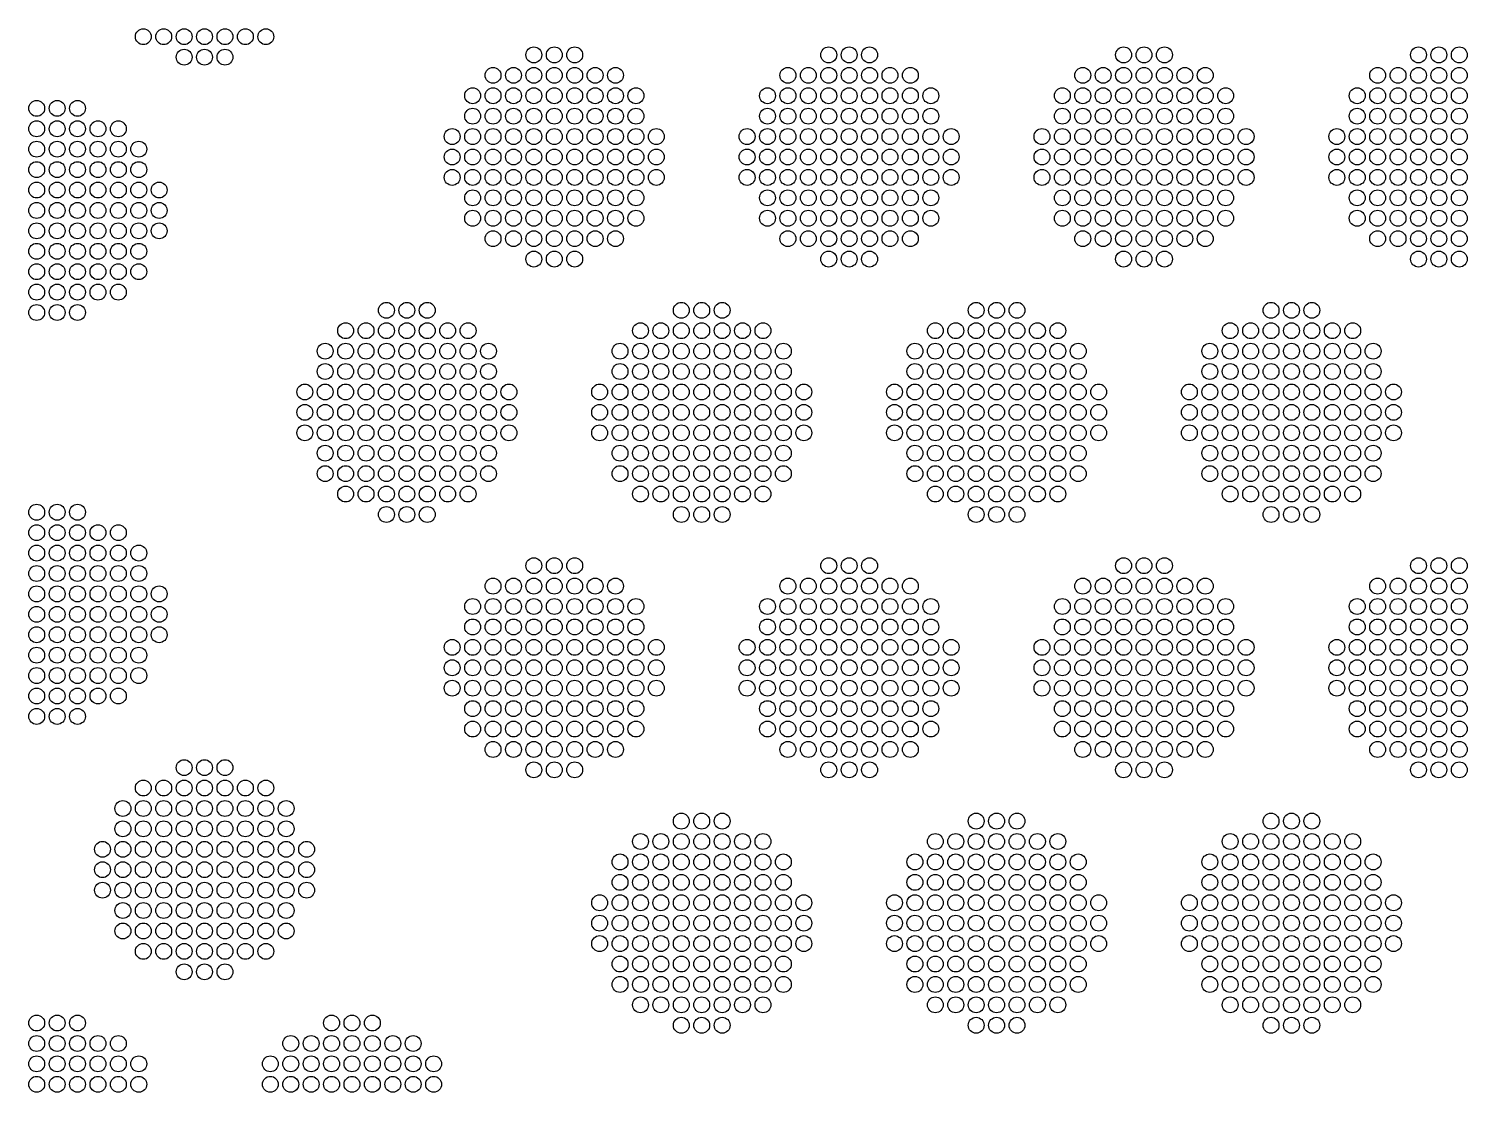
# Model space of a CAD drawing. Extents: x -49 to 54, y -38 to 38.
# Drawn here: x -23.31 to -16.97, y 23.71 to 28.4 of the extents above; entities that cross this region are included whole.
import ezdxf

# ---------------------------------------------------------------- set-up
doc = ezdxf.new("R2010")
doc.units = 0
doc.layers.add('LOWER_ELECTRODE', color=1, linetype='CONTINUOUS')

msp = doc.modelspace()

# ---------------------------------------------------------------- linework, layer by layer
at = {"layer": 'LOWER_ELECTRODE'}
for centre in [(-22.8084, 28.3618), (-22.7184, 28.3618), (-22.6284, 28.3618), (-22.5384, 28.3618), (-22.4484, 28.3618), (-22.3584, 28.3618), (-22.2684, 28.3618), (-22.6284, 28.2718), (-22.5384, 28.2718), (-22.4484, 28.2718), (-21.0865, 28.2816), (-20.9965, 28.2816), (-20.9065, 28.2816), (-19.7865, 28.2816), (-19.6965, 28.2816), (-19.6065, 28.2816), (-18.4865, 28.2816), (-18.3965, 28.2816), (-18.3065, 28.2816), (-17.1865, 28.2816), (-17.0965, 28.2816), (-17.0065, 28.2816), (-21.2665, 28.1916), (-21.1765, 28.1916), (-21.0865, 28.1916), (-20.9965, 28.1916), (-20.9065, 28.1916), (-20.8165, 28.1916), (-20.7265, 28.1916), (-19.9665, 28.1916), (-19.8765, 28.1916), (-19.7865, 28.1916), (-19.6965, 28.1916), (-19.6065, 28.1916), (-19.5165, 28.1916), (-19.4265, 28.1916), (-18.6665, 28.1916), (-18.5765, 28.1916), (-18.4865, 28.1916), (-18.3965, 28.1916), (-18.3065, 28.1916), (-18.2165, 28.1916), (-18.1265, 28.1916), (-17.3665, 28.1916), (-17.2765, 28.1916), (-17.1865, 28.1916), (-17.0965, 28.1916), (-17.0065, 28.1916), (-21.3565, 28.1016), (-21.2665, 28.1016), (-21.1765, 28.1016), (-21.0865, 28.1016), (-20.9965, 28.1016), (-20.9065, 28.1016), (-20.8165, 28.1016), (-20.7265, 28.1016), (-20.6365, 28.1016), (-20.0565, 28.1016), (-19.9665, 28.1016), (-19.8765, 28.1016), (-19.7865, 28.1016), (-19.6965, 28.1016), (-19.6065, 28.1016), (-19.5165, 28.1016), (-19.4265, 28.1016), (-19.3365, 28.1016), (-18.7565, 28.1016), (-18.6665, 28.1016), (-18.5765, 28.1016), (-18.4865, 28.1016), (-18.3965, 28.1016), (-18.3065, 28.1016), (-18.2165, 28.1016), (-18.1265, 28.1016), (-18.0365, 28.1016), (-17.4565, 28.1016), (-17.3665, 28.1016), (-17.2765, 28.1016), (-17.1865, 28.1016), (-17.0965, 28.1016), (-17.0065, 28.1016), (-23.2784, 28.046), (-23.1884, 28.046), (-23.0984, 28.046), (-21.3565, 28.0116), (-21.2665, 28.0116), (-21.1765, 28.0116), (-21.0865, 28.0116), (-20.9965, 28.0116), (-20.9065, 28.0116), (-20.8165, 28.0116), (-20.7265, 28.0116), (-20.6365, 28.0116), (-20.0565, 28.0116), (-19.9665, 28.0116), (-19.8765, 28.0116), (-19.7865, 28.0116), (-19.6965, 28.0116), (-19.6065, 28.0116), (-19.5165, 28.0116), (-19.4265, 28.0116), (-19.3365, 28.0116), (-18.7565, 28.0116), (-18.6665, 28.0116), (-18.5765, 28.0116), (-18.4865, 28.0116), (-18.3965, 28.0116), (-18.3065, 28.0116), (-18.2165, 28.0116), (-18.1265, 28.0116), (-18.0365, 28.0116), (-17.4565, 28.0116), (-17.3665, 28.0116), (-17.2765, 28.0116), (-17.1865, 28.0116), (-17.0965, 28.0116), (-17.0065, 28.0116), (-23.2784, 27.956), (-23.1884, 27.956), (-23.0984, 27.956), (-23.0084, 27.956), (-22.9184, 27.956), (-21.4465, 27.9216), (-21.3565, 27.9216), (-21.2665, 27.9216), (-21.1765, 27.9216), (-21.0865, 27.9216), (-20.9965, 27.9216), (-20.9065, 27.9216), (-20.8165, 27.9216), (-20.7265, 27.9216), (-20.6365, 27.9216), (-20.5465, 27.9216), (-20.1465, 27.9216), (-20.0565, 27.9216), (-19.9665, 27.9216), (-19.8765, 27.9216), (-19.7865, 27.9216), (-19.6965, 27.9216), (-19.6065, 27.9216), (-19.5165, 27.9216), (-19.4265, 27.9216), (-19.3365, 27.9216), (-19.2465, 27.9216), (-18.8465, 27.9216), (-18.7565, 27.9216), (-18.6665, 27.9216), (-18.5765, 27.9216), (-18.4865, 27.9216), (-18.3965, 27.9216), (-18.3065, 27.9216), (-18.2165, 27.9216), (-18.1265, 27.9216), (-18.0365, 27.9216), (-17.9465, 27.9216), (-17.5465, 27.9216), (-17.4565, 27.9216), (-17.3665, 27.9216), (-17.2765, 27.9216), (-17.1865, 27.9216), (-17.0965, 27.9216), (-17.0065, 27.9216), (-23.2784, 27.866), (-23.1884, 27.866), (-23.0984, 27.866), (-23.0084, 27.866), (-22.9184, 27.866), (-22.8284, 27.866), (-21.4465, 27.8316), (-21.3565, 27.8316), (-21.2665, 27.8316), (-21.1765, 27.8316), (-21.0865, 27.8316), (-20.9965, 27.8316), (-20.9065, 27.8316), (-20.8165, 27.8316), (-20.7265, 27.8316), (-20.6365, 27.8316), (-20.5465, 27.8316), (-20.1465, 27.8316), (-20.0565, 27.8316), (-19.9665, 27.8316), (-19.8765, 27.8316), (-19.7865, 27.8316), (-19.6965, 27.8316), (-19.6065, 27.8316), (-19.5165, 27.8316), (-19.4265, 27.8316), (-19.3365, 27.8316), (-19.2465, 27.8316), (-18.8465, 27.8316), (-18.7565, 27.8316), (-18.6665, 27.8316), (-18.5765, 27.8316), (-18.4865, 27.8316), (-18.3965, 27.8316), (-18.3065, 27.8316), (-18.2165, 27.8316), (-18.1265, 27.8316), (-18.0365, 27.8316), (-17.9465, 27.8316), (-17.5465, 27.8316), (-17.4565, 27.8316), (-17.3665, 27.8316), (-17.2765, 27.8316), (-17.1865, 27.8316), (-17.0965, 27.8316), (-17.0065, 27.8316), (-23.2784, 27.776), (-23.1884, 27.776), (-23.0984, 27.776), (-23.0084, 27.776), (-22.9184, 27.776), (-22.8284, 27.776), (-23.2784, 27.686), (-23.1884, 27.686), (-23.0984, 27.686), (-23.0084, 27.686), (-22.9184, 27.686), (-22.8284, 27.686), (-22.7384, 27.686), (-21.4465, 27.7416), (-21.3565, 27.7416), (-21.2665, 27.7416), (-21.1765, 27.7416), (-21.0865, 27.7416), (-20.9965, 27.7416), (-20.9065, 27.7416), (-20.8165, 27.7416), (-20.7265, 27.7416), (-20.6365, 27.7416), (-20.5465, 27.7416), (-20.1465, 27.7416), (-20.0565, 27.7416), (-19.9665, 27.7416), (-19.8765, 27.7416), (-19.7865, 27.7416), (-19.6965, 27.7416), (-19.6065, 27.7416), (-19.5165, 27.7416), (-19.4265, 27.7416), (-19.3365, 27.7416), (-19.2465, 27.7416), (-18.8465, 27.7416), (-18.7565, 27.7416), (-18.6665, 27.7416), (-18.5765, 27.7416), (-18.4865, 27.7416), (-18.3965, 27.7416), (-18.3065, 27.7416), (-18.2165, 27.7416), (-18.1265, 27.7416), (-18.0365, 27.7416), (-17.9465, 27.7416), (-17.5465, 27.7416), (-17.4565, 27.7416), (-17.3665, 27.7416), (-17.2765, 27.7416), (-17.1865, 27.7416), (-17.0965, 27.7416), (-17.0065, 27.7416), (-21.3565, 27.6516), (-21.2665, 27.6516), (-21.1765, 27.6516), (-21.0865, 27.6516), (-20.9965, 27.6516), (-20.9065, 27.6516), (-20.8165, 27.6516), (-20.7265, 27.6516), (-20.6365, 27.6516), (-20.0565, 27.6516), (-19.9665, 27.6516), (-19.8765, 27.6516), (-19.7865, 27.6516), (-19.6965, 27.6516), (-19.6065, 27.6516), (-19.5165, 27.6516), (-19.4265, 27.6516), (-19.3365, 27.6516), (-18.7565, 27.6516), (-18.6665, 27.6516), (-18.5765, 27.6516), (-18.4865, 27.6516), (-18.3965, 27.6516), (-18.3065, 27.6516), (-18.2165, 27.6516), (-18.1265, 27.6516), (-18.0365, 27.6516), (-17.4565, 27.6516), (-17.3665, 27.6516), (-17.2765, 27.6516), (-17.1865, 27.6516), (-17.0965, 27.6516), (-17.0065, 27.6516), (-23.2784, 27.596), (-23.1884, 27.596), (-23.0984, 27.596), (-23.0084, 27.596), (-22.9184, 27.596), (-22.8284, 27.596), (-22.7384, 27.596), (-21.3565, 27.5616), (-21.2665, 27.5616), (-21.1765, 27.5616), (-21.0865, 27.5616), (-20.9965, 27.5616), (-20.9065, 27.5616), (-20.8165, 27.5616), (-20.7265, 27.5616), (-20.6365, 27.5616), (-20.0565, 27.5616), (-19.9665, 27.5616), (-19.8765, 27.5616), (-19.7865, 27.5616), (-19.6965, 27.5616), (-19.6065, 27.5616), (-19.5165, 27.5616), (-19.4265, 27.5616), (-19.3365, 27.5616), (-18.7565, 27.5616), (-18.6665, 27.5616), (-18.5765, 27.5616), (-18.4865, 27.5616), (-18.3965, 27.5616), (-18.3065, 27.5616), (-18.2165, 27.5616), (-18.1265, 27.5616), (-18.0365, 27.5616), (-17.4565, 27.5616), (-17.3665, 27.5616), (-17.2765, 27.5616), (-17.1865, 27.5616), (-17.0965, 27.5616), (-17.0065, 27.5616), (-23.2784, 27.506), (-23.1884, 27.506), (-23.0984, 27.506), (-23.0084, 27.506), (-22.9184, 27.506), (-22.8284, 27.506), (-22.7384, 27.506), (-21.2665, 27.4716), (-21.1765, 27.4716), (-21.0865, 27.4716), (-20.9965, 27.4716), (-20.9065, 27.4716), (-20.8165, 27.4716), (-20.7265, 27.4716), (-19.9665, 27.4716), (-19.8765, 27.4716), (-19.7865, 27.4716), (-19.6965, 27.4716), (-19.6065, 27.4716), (-19.5165, 27.4716), (-19.4265, 27.4716), (-18.6665, 27.4716), (-18.5765, 27.4716), (-18.4865, 27.4716), (-18.3965, 27.4716), (-18.3065, 27.4716), (-18.2165, 27.4716), (-18.1265, 27.4716), (-17.3665, 27.4716), (-17.2765, 27.4716), (-17.1865, 27.4716), (-17.0965, 27.4716), (-17.0065, 27.4716), (-23.2784, 27.416), (-23.1884, 27.416), (-23.0984, 27.416), (-23.0084, 27.416), (-22.9184, 27.416), (-22.8284, 27.416), (-21.0865, 27.3816), (-20.9965, 27.3816), (-20.9065, 27.3816), (-19.7865, 27.3816), (-19.6965, 27.3816), (-19.6065, 27.3816), (-18.4865, 27.3816), (-18.3965, 27.3816), (-18.3065, 27.3816), (-17.1865, 27.3816), (-17.0965, 27.3816), (-17.0065, 27.3816), (-23.2784, 27.326), (-23.1884, 27.326), (-23.0984, 27.326), (-23.0084, 27.326), (-22.9184, 27.326), (-22.8284, 27.326), (-23.2784, 27.236), (-23.1884, 27.236), (-23.0984, 27.236), (-23.0084, 27.236), (-22.9184, 27.236), (-23.2784, 27.146), (-23.1884, 27.146), (-23.0984, 27.146), (-21.7365, 27.1558), (-21.6465, 27.1558), (-21.5565, 27.1558), (-20.4365, 27.1558), (-20.3465, 27.1558), (-20.2565, 27.1558), (-19.1365, 27.1558), (-19.0465, 27.1558), (-18.9565, 27.1558), (-17.8365, 27.1558), (-17.7465, 27.1558), (-17.6565, 27.1558), (-21.9165, 27.0658), (-21.8265, 27.0658), (-21.7365, 27.0658), (-21.6465, 27.0658), (-21.5565, 27.0658), (-21.4665, 27.0658), (-21.3765, 27.0658), (-20.6165, 27.0658), (-20.5265, 27.0658), (-20.4365, 27.0658), (-20.3465, 27.0658), (-20.2565, 27.0658), (-20.1665, 27.0658), (-20.0765, 27.0658), (-19.3165, 27.0658), (-19.2265, 27.0658), (-19.1365, 27.0658), (-19.0465, 27.0658), (-18.9565, 27.0658), (-18.8665, 27.0658), (-18.7765, 27.0658), (-18.0165, 27.0658), (-17.9265, 27.0658), (-17.8365, 27.0658), (-17.7465, 27.0658), (-17.6565, 27.0658), (-17.5665, 27.0658), (-17.4765, 27.0658), (-22.0065, 26.9758), (-21.9165, 26.9758), (-21.8265, 26.9758), (-21.7365, 26.9758), (-21.6465, 26.9758), (-21.5565, 26.9758), (-21.4665, 26.9758), (-21.3765, 26.9758), (-21.2865, 26.9758), (-20.7065, 26.9758), (-20.6165, 26.9758), (-20.5265, 26.9758), (-20.4365, 26.9758), (-20.3465, 26.9758), (-20.2565, 26.9758), (-20.1665, 26.9758), (-20.0765, 26.9758), (-19.9865, 26.9758), (-19.4065, 26.9758), (-19.3165, 26.9758), (-19.2265, 26.9758), (-19.1365, 26.9758), (-19.0465, 26.9758), (-18.9565, 26.9758), (-18.8665, 26.9758), (-18.7765, 26.9758), (-18.6865, 26.9758), (-18.1065, 26.9758), (-18.0165, 26.9758), (-17.9265, 26.9758), (-17.8365, 26.9758), (-17.7465, 26.9758), (-17.6565, 26.9758), (-17.5665, 26.9758), (-17.4765, 26.9758), (-17.3865, 26.9758), (-22.0065, 26.8858), (-21.9165, 26.8858), (-21.8265, 26.8858), (-21.7365, 26.8858), (-21.6465, 26.8858), (-21.5565, 26.8858), (-21.4665, 26.8858), (-21.3765, 26.8858), (-21.2865, 26.8858), (-20.7065, 26.8858), (-20.6165, 26.8858), (-20.5265, 26.8858), (-20.4365, 26.8858), (-20.3465, 26.8858), (-20.2565, 26.8858), (-20.1665, 26.8858), (-20.0765, 26.8858), (-19.9865, 26.8858), (-19.4065, 26.8858), (-19.3165, 26.8858), (-19.2265, 26.8858), (-19.1365, 26.8858), (-19.0465, 26.8858), (-18.9565, 26.8858), (-18.8665, 26.8858), (-18.7765, 26.8858), (-18.6865, 26.8858), (-18.1065, 26.8858), (-18.0165, 26.8858), (-17.9265, 26.8858), (-17.8365, 26.8858), (-17.7465, 26.8858), (-17.6565, 26.8858), (-17.5665, 26.8858), (-17.4765, 26.8858), (-17.3865, 26.8858), (-22.0965, 26.7958), (-22.0065, 26.7958), (-21.9165, 26.7958), (-21.8265, 26.7958), (-21.7365, 26.7958), (-21.6465, 26.7958), (-21.5565, 26.7958), (-21.4665, 26.7958), (-21.3765, 26.7958), (-21.2865, 26.7958), (-21.1965, 26.7958), (-20.7965, 26.7958), (-20.7065, 26.7958), (-20.6165, 26.7958), (-20.5265, 26.7958), (-20.4365, 26.7958), (-20.3465, 26.7958), (-20.2565, 26.7958), (-20.1665, 26.7958), (-20.0765, 26.7958), (-19.9865, 26.7958), (-19.8965, 26.7958), (-19.4965, 26.7958), (-19.4065, 26.7958), (-19.3165, 26.7958), (-19.2265, 26.7958), (-19.1365, 26.7958), (-19.0465, 26.7958), (-18.9565, 26.7958), (-18.8665, 26.7958), (-18.7765, 26.7958), (-18.6865, 26.7958), (-18.5965, 26.7958), (-18.1965, 26.7958), (-18.1065, 26.7958), (-18.0165, 26.7958), (-17.9265, 26.7958), (-17.8365, 26.7958), (-17.7465, 26.7958), (-17.6565, 26.7958), (-17.5665, 26.7958), (-17.4765, 26.7958), (-17.3865, 26.7958), (-17.2965, 26.7958), (-22.0965, 26.7058), (-22.0065, 26.7058), (-21.9165, 26.7058), (-21.8265, 26.7058), (-21.7365, 26.7058), (-21.6465, 26.7058), (-21.5565, 26.7058), (-21.4665, 26.7058), (-21.3765, 26.7058), (-21.2865, 26.7058), (-21.1965, 26.7058), (-20.7965, 26.7058), (-20.7065, 26.7058), (-20.6165, 26.7058), (-20.5265, 26.7058), (-20.4365, 26.7058), (-20.3465, 26.7058), (-20.2565, 26.7058), (-20.1665, 26.7058), (-20.0765, 26.7058), (-19.9865, 26.7058), (-19.8965, 26.7058), (-19.4965, 26.7058), (-19.4065, 26.7058), (-19.3165, 26.7058), (-19.2265, 26.7058), (-19.1365, 26.7058), (-19.0465, 26.7058), (-18.9565, 26.7058), (-18.8665, 26.7058), (-18.7765, 26.7058), (-18.6865, 26.7058), (-18.5965, 26.7058), (-18.1965, 26.7058), (-18.1065, 26.7058), (-18.0165, 26.7058), (-17.9265, 26.7058), (-17.8365, 26.7058), (-17.7465, 26.7058), (-17.6565, 26.7058), (-17.5665, 26.7058), (-17.4765, 26.7058), (-17.3865, 26.7058), (-17.2965, 26.7058), (-22.0965, 26.6158), (-22.0065, 26.6158), (-21.9165, 26.6158), (-21.8265, 26.6158), (-21.7365, 26.6158), (-21.6465, 26.6158), (-21.5565, 26.6158), (-21.4665, 26.6158), (-21.3765, 26.6158), (-21.2865, 26.6158), (-21.1965, 26.6158), (-20.7965, 26.6158), (-20.7065, 26.6158), (-20.6165, 26.6158), (-20.5265, 26.6158), (-20.4365, 26.6158), (-20.3465, 26.6158), (-20.2565, 26.6158), (-20.1665, 26.6158), (-20.0765, 26.6158), (-19.9865, 26.6158), (-19.8965, 26.6158), (-19.4965, 26.6158), (-19.4065, 26.6158), (-19.3165, 26.6158), (-19.2265, 26.6158), (-19.1365, 26.6158), (-19.0465, 26.6158), (-18.9565, 26.6158), (-18.8665, 26.6158), (-18.7765, 26.6158), (-18.6865, 26.6158), (-18.5965, 26.6158), (-18.1965, 26.6158), (-18.1065, 26.6158), (-18.0165, 26.6158), (-17.9265, 26.6158), (-17.8365, 26.6158), (-17.7465, 26.6158), (-17.6565, 26.6158), (-17.5665, 26.6158), (-17.4765, 26.6158), (-17.3865, 26.6158), (-17.2965, 26.6158), (-22.0065, 26.5258), (-21.9165, 26.5258), (-21.8265, 26.5258), (-21.7365, 26.5258), (-21.6465, 26.5258), (-21.5565, 26.5258), (-21.4665, 26.5258), (-21.3765, 26.5258), (-21.2865, 26.5258), (-20.7065, 26.5258), (-20.6165, 26.5258), (-20.5265, 26.5258), (-20.4365, 26.5258), (-20.3465, 26.5258), (-20.2565, 26.5258), (-20.1665, 26.5258), (-20.0765, 26.5258), (-19.9865, 26.5258), (-19.4065, 26.5258), (-19.3165, 26.5258), (-19.2265, 26.5258), (-19.1365, 26.5258), (-19.0465, 26.5258), (-18.9565, 26.5258), (-18.8665, 26.5258), (-18.7765, 26.5258), (-18.6865, 26.5258), (-18.1065, 26.5258), (-18.0165, 26.5258), (-17.9265, 26.5258), (-17.8365, 26.5258), (-17.7465, 26.5258), (-17.6565, 26.5258), (-17.5665, 26.5258), (-17.4765, 26.5258), (-17.3865, 26.5258), (-22.0065, 26.4358), (-21.9165, 26.4358), (-21.8265, 26.4358), (-21.7365, 26.4358), (-21.6465, 26.4358), (-21.5565, 26.4358), (-21.4665, 26.4358), (-21.3765, 26.4358), (-21.2865, 26.4358), (-20.7065, 26.4358), (-20.6165, 26.4358), (-20.5265, 26.4358), (-20.4365, 26.4358), (-20.3465, 26.4358), (-20.2565, 26.4358), (-20.1665, 26.4358), (-20.0765, 26.4358), (-19.9865, 26.4358), (-19.4065, 26.4358), (-19.3165, 26.4358), (-19.2265, 26.4358), (-19.1365, 26.4358), (-19.0465, 26.4358), (-18.9565, 26.4358), (-18.8665, 26.4358), (-18.7765, 26.4358), (-18.6865, 26.4358), (-18.1065, 26.4358), (-18.0165, 26.4358), (-17.9265, 26.4358), (-17.8365, 26.4358), (-17.7465, 26.4358), (-17.6565, 26.4358), (-17.5665, 26.4358), (-17.4765, 26.4358), (-17.3865, 26.4358), (-21.9165, 26.3458), (-21.8265, 26.3458), (-21.7365, 26.3458), (-21.6465, 26.3458), (-21.5565, 26.3458), (-21.4665, 26.3458), (-21.3765, 26.3458), (-20.6165, 26.3458), (-20.5265, 26.3458), (-20.4365, 26.3458), (-20.3465, 26.3458), (-20.2565, 26.3458), (-20.1665, 26.3458), (-20.0765, 26.3458), (-19.3165, 26.3458), (-19.2265, 26.3458), (-19.1365, 26.3458), (-19.0465, 26.3458), (-18.9565, 26.3458), (-18.8665, 26.3458), (-18.7765, 26.3458), (-18.0165, 26.3458), (-17.9265, 26.3458), (-17.8365, 26.3458), (-17.7465, 26.3458), (-17.6565, 26.3458), (-17.5665, 26.3458), (-17.4765, 26.3458), (-23.2784, 26.2656), (-23.1884, 26.2656), (-23.0984, 26.2656), (-21.7365, 26.2558), (-21.6465, 26.2558), (-21.5565, 26.2558), (-20.4365, 26.2558), (-20.3465, 26.2558), (-20.2565, 26.2558), (-19.1365, 26.2558), (-19.0465, 26.2558), (-18.9565, 26.2558), (-17.8365, 26.2558), (-17.7465, 26.2558), (-17.6565, 26.2558), (-23.2784, 26.1756), (-23.1884, 26.1756), (-23.0984, 26.1756), (-23.0084, 26.1756), (-22.9184, 26.1756), (-23.2784, 26.0856), (-23.1884, 26.0856), (-23.0984, 26.0856), (-23.0084, 26.0856), (-22.9184, 26.0856), (-22.8284, 26.0856), (-23.2784, 25.9956), (-23.1884, 25.9956), (-23.0984, 25.9956), (-23.0084, 25.9956), (-22.9184, 25.9956), (-22.8284, 25.9956), (-21.0865, 26.03), (-20.9965, 26.03), (-20.9065, 26.03), (-19.7865, 26.03), (-19.6965, 26.03), (-19.6065, 26.03), (-18.4865, 26.03), (-18.3965, 26.03), (-18.3065, 26.03), (-17.1865, 26.03), (-17.0965, 26.03), (-17.0065, 26.03), (-23.2784, 25.9056), (-23.1884, 25.9056), (-23.0984, 25.9056), (-23.0084, 25.9056), (-22.9184, 25.9056), (-22.8284, 25.9056), (-22.7384, 25.9056), (-21.2665, 25.94), (-21.1765, 25.94), (-21.0865, 25.94), (-20.9965, 25.94), (-20.9065, 25.94), (-20.8165, 25.94), (-20.7265, 25.94), (-19.9665, 25.94), (-19.8765, 25.94), (-19.7865, 25.94), (-19.6965, 25.94), (-19.6065, 25.94), (-19.5165, 25.94), (-19.4265, 25.94), (-18.6665, 25.94), (-18.5765, 25.94), (-18.4865, 25.94), (-18.3965, 25.94), (-18.3065, 25.94), (-18.2165, 25.94), (-18.1265, 25.94), (-17.3665, 25.94), (-17.2765, 25.94), (-17.1865, 25.94), (-17.0965, 25.94), (-17.0065, 25.94), (-21.3565, 25.85), (-21.2665, 25.85), (-21.1765, 25.85), (-21.0865, 25.85), (-20.9965, 25.85), (-20.9065, 25.85), (-20.8165, 25.85), (-20.7265, 25.85), (-20.6365, 25.85), (-20.0565, 25.85), (-19.9665, 25.85), (-19.8765, 25.85), (-19.7865, 25.85), (-19.6965, 25.85), (-19.6065, 25.85), (-19.5165, 25.85), (-19.4265, 25.85), (-19.3365, 25.85), (-18.7565, 25.85), (-18.6665, 25.85), (-18.5765, 25.85), (-18.4865, 25.85), (-18.3965, 25.85), (-18.3065, 25.85), (-18.2165, 25.85), (-18.1265, 25.85), (-18.0365, 25.85), (-17.4565, 25.85), (-17.3665, 25.85), (-17.2765, 25.85), (-17.1865, 25.85), (-17.0965, 25.85), (-17.0065, 25.85), (-23.2784, 25.8156), (-23.1884, 25.8156), (-23.0984, 25.8156), (-23.0084, 25.8156), (-22.9184, 25.8156), (-22.8284, 25.8156), (-22.7384, 25.8156), (-23.2784, 25.7256), (-23.1884, 25.7256), (-23.0984, 25.7256), (-23.0084, 25.7256), (-22.9184, 25.7256), (-22.8284, 25.7256), (-22.7384, 25.7256), (-21.3565, 25.76), (-21.2665, 25.76), (-21.1765, 25.76), (-21.0865, 25.76), (-20.9965, 25.76), (-20.9065, 25.76), (-20.8165, 25.76), (-20.7265, 25.76), (-20.6365, 25.76), (-20.0565, 25.76), (-19.9665, 25.76), (-19.8765, 25.76), (-19.7865, 25.76), (-19.6965, 25.76), (-19.6065, 25.76), (-19.5165, 25.76), (-19.4265, 25.76), (-19.3365, 25.76), (-18.7565, 25.76), (-18.6665, 25.76), (-18.5765, 25.76), (-18.4865, 25.76), (-18.3965, 25.76), (-18.3065, 25.76), (-18.2165, 25.76), (-18.1265, 25.76), (-18.0365, 25.76), (-17.4565, 25.76), (-17.3665, 25.76), (-17.2765, 25.76), (-17.1865, 25.76), (-17.0965, 25.76), (-17.0065, 25.76), (-21.4465, 25.67), (-21.3565, 25.67), (-21.2665, 25.67), (-21.1765, 25.67), (-21.0865, 25.67), (-20.9965, 25.67), (-20.9065, 25.67), (-20.8165, 25.67), (-20.7265, 25.67), (-20.6365, 25.67), (-20.5465, 25.67), (-20.1465, 25.67), (-20.0565, 25.67), (-19.9665, 25.67), (-19.8765, 25.67), (-19.7865, 25.67), (-19.6965, 25.67), (-19.6065, 25.67), (-19.5165, 25.67), (-19.4265, 25.67), (-19.3365, 25.67), (-19.2465, 25.67), (-18.8465, 25.67), (-18.7565, 25.67), (-18.6665, 25.67), (-18.5765, 25.67), (-18.4865, 25.67), (-18.3965, 25.67), (-18.3065, 25.67), (-18.2165, 25.67), (-18.1265, 25.67), (-18.0365, 25.67), (-17.9465, 25.67), (-17.5465, 25.67), (-17.4565, 25.67), (-17.3665, 25.67), (-17.2765, 25.67), (-17.1865, 25.67), (-17.0965, 25.67), (-17.0065, 25.67), (-23.2784, 25.6356), (-23.1884, 25.6356), (-23.0984, 25.6356), (-23.0084, 25.6356), (-22.9184, 25.6356), (-22.8284, 25.6356), (-23.2784, 25.5456), (-23.1884, 25.5456), (-23.0984, 25.5456), (-23.0084, 25.5456), (-22.9184, 25.5456), (-22.8284, 25.5456), (-21.4465, 25.58), (-21.3565, 25.58), (-21.2665, 25.58), (-21.1765, 25.58), (-21.0865, 25.58), (-20.9965, 25.58), (-20.9065, 25.58), (-20.8165, 25.58), (-20.7265, 25.58), (-20.6365, 25.58), (-20.5465, 25.58), (-20.1465, 25.58), (-20.0565, 25.58), (-19.9665, 25.58), (-19.8765, 25.58), (-19.7865, 25.58), (-19.6965, 25.58), (-19.6065, 25.58), (-19.5165, 25.58), (-19.4265, 25.58), (-19.3365, 25.58), (-19.2465, 25.58), (-18.8465, 25.58), (-18.7565, 25.58), (-18.6665, 25.58), (-18.5765, 25.58), (-18.4865, 25.58), (-18.3965, 25.58), (-18.3065, 25.58), (-18.2165, 25.58), (-18.1265, 25.58), (-18.0365, 25.58), (-17.9465, 25.58), (-17.5465, 25.58), (-17.4565, 25.58), (-17.3665, 25.58), (-17.2765, 25.58), (-17.1865, 25.58), (-17.0965, 25.58), (-17.0065, 25.58), (-21.4465, 25.49), (-21.3565, 25.49), (-21.2665, 25.49), (-21.1765, 25.49), (-21.0865, 25.49), (-20.9965, 25.49), (-20.9065, 25.49), (-20.8165, 25.49), (-20.7265, 25.49), (-20.6365, 25.49), (-20.5465, 25.49), (-20.1465, 25.49), (-20.0565, 25.49), (-19.9665, 25.49), (-19.8765, 25.49), (-19.7865, 25.49), (-19.6965, 25.49), (-19.6065, 25.49), (-19.5165, 25.49), (-19.4265, 25.49), (-19.3365, 25.49), (-19.2465, 25.49), (-18.8465, 25.49), (-18.7565, 25.49), (-18.6665, 25.49), (-18.5765, 25.49), (-18.4865, 25.49), (-18.3965, 25.49), (-18.3065, 25.49), (-18.2165, 25.49), (-18.1265, 25.49), (-18.0365, 25.49), (-17.9465, 25.49), (-17.5465, 25.49), (-17.4565, 25.49), (-17.3665, 25.49), (-17.2765, 25.49), (-17.1865, 25.49), (-17.0965, 25.49), (-17.0065, 25.49), (-23.2784, 25.4556), (-23.1884, 25.4556), (-23.0984, 25.4556), (-23.0084, 25.4556), (-22.9184, 25.4556), (-21.3565, 25.4), (-21.2665, 25.4), (-21.1765, 25.4), (-21.0865, 25.4), (-20.9965, 25.4), (-20.9065, 25.4), (-20.8165, 25.4), (-20.7265, 25.4), (-20.6365, 25.4), (-20.0565, 25.4), (-19.9665, 25.4), (-19.8765, 25.4), (-19.7865, 25.4), (-19.6965, 25.4), (-19.6065, 25.4), (-19.5165, 25.4), (-19.4265, 25.4), (-19.3365, 25.4), (-18.7565, 25.4), (-18.6665, 25.4), (-18.5765, 25.4), (-18.4865, 25.4), (-18.3965, 25.4), (-18.3065, 25.4), (-18.2165, 25.4), (-18.1265, 25.4), (-18.0365, 25.4), (-17.4565, 25.4), (-17.3665, 25.4), (-17.2765, 25.4), (-17.1865, 25.4), (-17.0965, 25.4), (-17.0065, 25.4), (-23.2784, 25.3656), (-23.1884, 25.3656), (-23.0984, 25.3656), (-21.3565, 25.31), (-21.2665, 25.31), (-21.1765, 25.31), (-21.0865, 25.31), (-20.9965, 25.31), (-20.9065, 25.31), (-20.8165, 25.31), (-20.7265, 25.31), (-20.6365, 25.31), (-20.0565, 25.31), (-19.9665, 25.31), (-19.8765, 25.31), (-19.7865, 25.31), (-19.6965, 25.31), (-19.6065, 25.31), (-19.5165, 25.31), (-19.4265, 25.31), (-19.3365, 25.31), (-18.7565, 25.31), (-18.6665, 25.31), (-18.5765, 25.31), (-18.4865, 25.31), (-18.3965, 25.31), (-18.3065, 25.31), (-18.2165, 25.31), (-18.1265, 25.31), (-18.0365, 25.31), (-17.4565, 25.31), (-17.3665, 25.31), (-17.2765, 25.31), (-17.1865, 25.31), (-17.0965, 25.31), (-17.0065, 25.31), (-21.2665, 25.22), (-21.1765, 25.22), (-21.0865, 25.22), (-20.9965, 25.22), (-20.9065, 25.22), (-20.8165, 25.22), (-20.7265, 25.22), (-19.9665, 25.22), (-19.8765, 25.22), (-19.7865, 25.22), (-19.6965, 25.22), (-19.6065, 25.22), (-19.5165, 25.22), (-19.4265, 25.22), (-18.6665, 25.22), (-18.5765, 25.22), (-18.4865, 25.22), (-18.3965, 25.22), (-18.3065, 25.22), (-18.2165, 25.22), (-18.1265, 25.22), (-17.3665, 25.22), (-17.2765, 25.22), (-17.1865, 25.22), (-17.0965, 25.22), (-17.0065, 25.22), (-22.6284, 25.1398), (-22.5384, 25.1398), (-22.4484, 25.1398), (-21.0865, 25.13), (-20.9965, 25.13), (-20.9065, 25.13), (-19.7865, 25.13), (-19.6965, 25.13), (-19.6065, 25.13), (-18.4865, 25.13), (-18.3965, 25.13), (-18.3065, 25.13), (-17.1865, 25.13), (-17.0965, 25.13), (-17.0065, 25.13), (-22.8084, 25.0498), (-22.7184, 25.0498), (-22.6284, 25.0498), (-22.5384, 25.0498), (-22.4484, 25.0498), (-22.3584, 25.0498), (-22.2684, 25.0498), (-22.8984, 24.9598), (-22.8084, 24.9598), (-22.7184, 24.9598), (-22.6284, 24.9598), (-22.5384, 24.9598), (-22.4484, 24.9598), (-22.3584, 24.9598), (-22.2684, 24.9598), (-22.1784, 24.9598), (-20.4365, 24.9041), (-20.3465, 24.9041), (-20.2565, 24.9041), (-19.1365, 24.9041), (-19.0465, 24.9041), (-18.9565, 24.9041), (-17.8365, 24.9041), (-17.7465, 24.9041), (-17.6565, 24.9041), (-22.8984, 24.8698), (-22.8084, 24.8698), (-22.7184, 24.8698), (-22.6284, 24.8698), (-22.5384, 24.8698), (-22.4484, 24.8698), (-22.3584, 24.8698), (-22.2684, 24.8698), (-22.1784, 24.8698), (-22.9884, 24.7798), (-22.8984, 24.7798), (-22.8084, 24.7798), (-22.7184, 24.7798), (-22.6284, 24.7798), (-22.5384, 24.7798), (-22.4484, 24.7798), (-22.3584, 24.7798), (-22.2684, 24.7798), (-22.1784, 24.7798), (-22.0884, 24.7798), (-20.6165, 24.8141), (-20.5265, 24.8141), (-20.4365, 24.8141), (-20.3465, 24.8141), (-20.2565, 24.8141), (-20.1665, 24.8141), (-20.0765, 24.8141), (-19.3165, 24.8141), (-19.2265, 24.8141), (-19.1365, 24.8141), (-19.0465, 24.8141), (-18.9565, 24.8141), (-18.8665, 24.8141), (-18.7765, 24.8141), (-18.0165, 24.8141), (-17.9265, 24.8141), (-17.8365, 24.8141), (-17.7465, 24.8141), (-17.6565, 24.8141), (-17.5665, 24.8141), (-17.4765, 24.8141), (-20.7065, 24.7241), (-20.6165, 24.7241), (-20.5265, 24.7241), (-20.4365, 24.7241), (-20.3465, 24.7241), (-20.2565, 24.7241), (-20.1665, 24.7241), (-20.0765, 24.7241), (-19.9865, 24.7241), (-19.4065, 24.7241), (-19.3165, 24.7241), (-19.2265, 24.7241), (-19.1365, 24.7241), (-19.0465, 24.7241), (-18.9565, 24.7241), (-18.8665, 24.7241), (-18.7765, 24.7241), (-18.6865, 24.7241), (-18.1065, 24.7241), (-18.0165, 24.7241), (-17.9265, 24.7241), (-17.8365, 24.7241), (-17.7465, 24.7241), (-17.6565, 24.7241), (-17.5665, 24.7241), (-17.4765, 24.7241), (-17.3865, 24.7241), (-22.9884, 24.6898), (-22.8984, 24.6898), (-22.8084, 24.6898), (-22.7184, 24.6898), (-22.6284, 24.6898), (-22.5384, 24.6898), (-22.4484, 24.6898), (-22.3584, 24.6898), (-22.2684, 24.6898), (-22.1784, 24.6898), (-22.0884, 24.6898), (-22.9884, 24.5998), (-22.8984, 24.5998), (-22.8084, 24.5998), (-22.7184, 24.5998), (-22.6284, 24.5998), (-22.5384, 24.5998), (-22.4484, 24.5998), (-22.3584, 24.5998), (-22.2684, 24.5998), (-22.1784, 24.5998), (-22.0884, 24.5998), (-20.7065, 24.6341), (-20.6165, 24.6341), (-20.5265, 24.6341), (-20.4365, 24.6341), (-20.3465, 24.6341), (-20.2565, 24.6341), (-20.1665, 24.6341), (-20.0765, 24.6341), (-19.9865, 24.6341), (-19.4065, 24.6341), (-19.3165, 24.6341), (-19.2265, 24.6341), (-19.1365, 24.6341), (-19.0465, 24.6341), (-18.9565, 24.6341), (-18.8665, 24.6341), (-18.7765, 24.6341), (-18.6865, 24.6341), (-18.1065, 24.6341), (-18.0165, 24.6341), (-17.9265, 24.6341), (-17.8365, 24.6341), (-17.7465, 24.6341), (-17.6565, 24.6341), (-17.5665, 24.6341), (-17.4765, 24.6341), (-17.3865, 24.6341), (-22.8984, 24.5098), (-22.8084, 24.5098), (-22.7184, 24.5098), (-22.6284, 24.5098), (-22.5384, 24.5098), (-22.4484, 24.5098), (-22.3584, 24.5098), (-22.2684, 24.5098), (-22.1784, 24.5098), (-20.7965, 24.5441), (-20.7065, 24.5441), (-20.6165, 24.5441), (-20.5265, 24.5441), (-20.4365, 24.5441), (-20.3465, 24.5441), (-20.2565, 24.5441), (-20.1665, 24.5441), (-20.0765, 24.5441), (-19.9865, 24.5441), (-19.8965, 24.5441), (-19.4965, 24.5441), (-19.4065, 24.5441), (-19.3165, 24.5441), (-19.2265, 24.5441), (-19.1365, 24.5441), (-19.0465, 24.5441), (-18.9565, 24.5441), (-18.8665, 24.5441), (-18.7765, 24.5441), (-18.6865, 24.5441), (-18.5965, 24.5441), (-18.1965, 24.5441), (-18.1065, 24.5441), (-18.0165, 24.5441), (-17.9265, 24.5441), (-17.8365, 24.5441), (-17.7465, 24.5441), (-17.6565, 24.5441), (-17.5665, 24.5441), (-17.4765, 24.5441), (-17.3865, 24.5441), (-17.2965, 24.5441), (-20.7965, 24.4541), (-20.7065, 24.4541), (-20.6165, 24.4541), (-20.5265, 24.4541), (-20.4365, 24.4541), (-20.3465, 24.4541), (-20.2565, 24.4541), (-20.1665, 24.4541), (-20.0765, 24.4541), (-19.9865, 24.4541), (-19.8965, 24.4541), (-19.4965, 24.4541), (-19.4065, 24.4541), (-19.3165, 24.4541), (-19.2265, 24.4541), (-19.1365, 24.4541), (-19.0465, 24.4541), (-18.9565, 24.4541), (-18.8665, 24.4541), (-18.7765, 24.4541), (-18.6865, 24.4541), (-18.5965, 24.4541), (-18.1965, 24.4541), (-18.1065, 24.4541), (-18.0165, 24.4541), (-17.9265, 24.4541), (-17.8365, 24.4541), (-17.7465, 24.4541), (-17.6565, 24.4541), (-17.5665, 24.4541), (-17.4765, 24.4541), (-17.3865, 24.4541), (-17.2965, 24.4541), (-22.8984, 24.4198), (-22.8084, 24.4198), (-22.7184, 24.4198), (-22.6284, 24.4198), (-22.5384, 24.4198), (-22.4484, 24.4198), (-22.3584, 24.4198), (-22.2684, 24.4198), (-22.1784, 24.4198), (-22.8084, 24.3298), (-22.7184, 24.3298), (-22.6284, 24.3298), (-22.5384, 24.3298), (-22.4484, 24.3298), (-22.3584, 24.3298), (-22.2684, 24.3298), (-20.7965, 24.3641), (-20.7065, 24.3641), (-20.6165, 24.3641), (-20.5265, 24.3641), (-20.4365, 24.3641), (-20.3465, 24.3641), (-20.2565, 24.3641), (-20.1665, 24.3641), (-20.0765, 24.3641), (-19.9865, 24.3641), (-19.8965, 24.3641), (-19.4965, 24.3641), (-19.4065, 24.3641), (-19.3165, 24.3641), (-19.2265, 24.3641), (-19.1365, 24.3641), (-19.0465, 24.3641), (-18.9565, 24.3641), (-18.8665, 24.3641), (-18.7765, 24.3641), (-18.6865, 24.3641), (-18.5965, 24.3641), (-18.1965, 24.3641), (-18.1065, 24.3641), (-18.0165, 24.3641), (-17.9265, 24.3641), (-17.8365, 24.3641), (-17.7465, 24.3641), (-17.6565, 24.3641), (-17.5665, 24.3641), (-17.4765, 24.3641), (-17.3865, 24.3641), (-17.2965, 24.3641), (-20.7065, 24.2741), (-20.6165, 24.2741), (-20.5265, 24.2741), (-20.4365, 24.2741), (-20.3465, 24.2741), (-20.2565, 24.2741), (-20.1665, 24.2741), (-20.0765, 24.2741), (-19.9865, 24.2741), (-19.4065, 24.2741), (-19.3165, 24.2741), (-19.2265, 24.2741), (-19.1365, 24.2741), (-19.0465, 24.2741), (-18.9565, 24.2741), (-18.8665, 24.2741), (-18.7765, 24.2741), (-18.6865, 24.2741), (-18.1065, 24.2741), (-18.0165, 24.2741), (-17.9265, 24.2741), (-17.8365, 24.2741), (-17.7465, 24.2741), (-17.6565, 24.2741), (-17.5665, 24.2741), (-17.4765, 24.2741), (-17.3865, 24.2741), (-22.6284, 24.2398), (-22.5384, 24.2398), (-22.4484, 24.2398), (-20.7065, 24.1841), (-20.6165, 24.1841), (-20.5265, 24.1841), (-20.4365, 24.1841), (-20.3465, 24.1841), (-20.2565, 24.1841), (-20.1665, 24.1841), (-20.0765, 24.1841), (-19.9865, 24.1841), (-19.4065, 24.1841), (-19.3165, 24.1841), (-19.2265, 24.1841), (-19.1365, 24.1841), (-19.0465, 24.1841), (-18.9565, 24.1841), (-18.8665, 24.1841), (-18.7765, 24.1841), (-18.6865, 24.1841), (-18.1065, 24.1841), (-18.0165, 24.1841), (-17.9265, 24.1841), (-17.8365, 24.1841), (-17.7465, 24.1841), (-17.6565, 24.1841), (-17.5665, 24.1841), (-17.4765, 24.1841), (-17.3865, 24.1841), (-20.6165, 24.0941), (-20.5265, 24.0941), (-20.4365, 24.0941), (-20.3465, 24.0941), (-20.2565, 24.0941), (-20.1665, 24.0941), (-20.0765, 24.0941), (-19.3165, 24.0941), (-19.2265, 24.0941), (-19.1365, 24.0941), (-19.0465, 24.0941), (-18.9565, 24.0941), (-18.8665, 24.0941), (-18.7765, 24.0941), (-18.0165, 24.0941), (-17.9265, 24.0941), (-17.8365, 24.0941), (-17.7465, 24.0941), (-17.6565, 24.0941), (-17.5665, 24.0941), (-17.4765, 24.0941), (-23.2784, 24.0139), (-23.1884, 24.0139), (-23.0984, 24.0139), (-21.9784, 24.0139), (-21.8884, 24.0139), (-21.7984, 24.0139), (-20.4365, 24.0041), (-20.3465, 24.0041), (-20.2565, 24.0041), (-19.1365, 24.0041), (-19.0465, 24.0041), (-18.9565, 24.0041), (-17.8365, 24.0041), (-17.7465, 24.0041), (-17.6565, 24.0041), (-23.2784, 23.9239), (-23.1884, 23.9239), (-23.0984, 23.9239), (-23.0084, 23.9239), (-22.9184, 23.9239), (-22.1584, 23.9239), (-22.0684, 23.9239), (-21.9784, 23.9239), (-21.8884, 23.9239), (-21.7984, 23.9239), (-21.7084, 23.9239), (-21.6184, 23.9239), (-23.2784, 23.8339), (-23.1884, 23.8339), (-23.0984, 23.8339), (-23.0084, 23.8339), (-22.9184, 23.8339), (-22.8284, 23.8339), (-22.2484, 23.8339), (-22.1584, 23.8339), (-22.0684, 23.8339), (-21.9784, 23.8339), (-21.8884, 23.8339), (-21.7984, 23.8339), (-21.7084, 23.8339), (-21.6184, 23.8339), (-21.5284, 23.8339), (-23.2784, 23.7439), (-23.1884, 23.7439), (-23.0984, 23.7439), (-23.0084, 23.7439), (-22.9184, 23.7439), (-22.8284, 23.7439), (-22.2484, 23.7439), (-22.1584, 23.7439), (-22.0684, 23.7439), (-21.9784, 23.7439), (-21.8884, 23.7439), (-21.7984, 23.7439), (-21.7084, 23.7439), (-21.6184, 23.7439), (-21.5284, 23.7439)]:
    msp.add_circle(centre, 0.035, dxfattribs=at)

doc.saveas('drawing.dxf')
